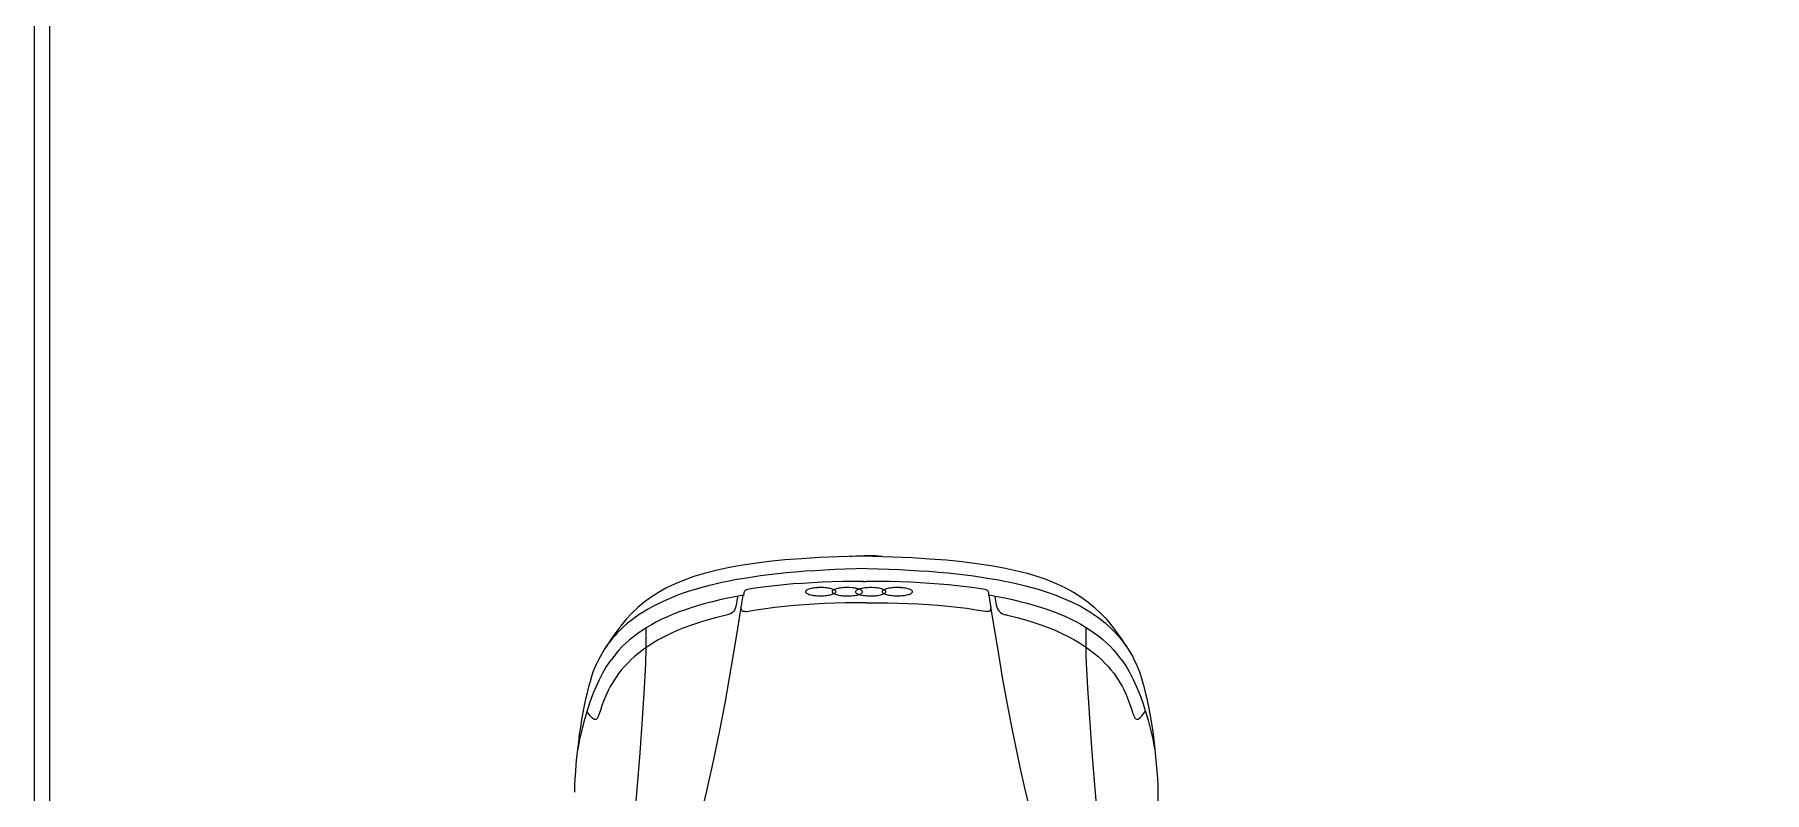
# Model space of a CAD drawing. Header units: millimetres. Extents: x 698 to 3284, y 241 to 3435.
# Drawn here: x 698 to 1265, y 1699 to 1947 of the extents above; entities that cross this region are included whole.
import ezdxf

# ---------------------------------------------------------------- set-up
doc = ezdxf.new("R2010")
doc.units = ezdxf.units.MM
doc.layers.add('Blocks', color=130, linetype='Continuous')

# ---------------------------------------------------------------- blocks, each defined once
blk = doc.blocks.new('A$C2EFE4C6E')
at = {"linetype": 'Continuous'}
for p, q in [((0.6202, 1.8038), (0.6417, 1.8057)), ((0.6417, 1.8057), (0.6626, 1.8072)), ((0.6626, 1.8072), (0.6831, 1.8082)), ((0.6831, 1.8082), (0.7031, 1.8087)), ((0.7036, 1.8087), (1.5338, 1.8087)), ((0.333, 1.7489), (0.3449, 1.7533)), ((0.3449, 1.7533), (0.3577, 1.7577)), ((0.3577, 1.7577), (0.3725, 1.7621)), ((0.3725, 1.7621), (0.3887, 1.7665)), ((0.3887, 1.7665), (0.4059, 1.7709)), ((0.3897, 1.7449), (0.413, 1.7543)), ((0.4059, 1.7709), (0.4249, 1.7753)), ((0.413, 1.7543), (0.4373, 1.7636)), ((0.4249, 1.7753), (0.4445, 1.7793)), ((0.4373, 1.7636), (0.463, 1.7719)), ((0.4445, 1.7793), (0.4864, 1.7871)), ((0.463, 1.7719), (0.4897, 1.7797)), ((0.4754, 1.7616), (0.4635, 1.7704)), ((0.4826, 1.7548), (0.4754, 1.7616)), ((0.4859, 1.7494), (0.4826, 1.7548)), ((0.4864, 1.7871), (0.5311, 1.794)), ((0.4897, 1.7797), (0.5173, 1.7866)), ((0.5173, 1.7866), (0.5459, 1.793)), ((0.5311, 1.794), (0.5769, 1.7994)), ((0.5459, 1.793), (0.5745, 1.7984)), ((0.5769, 1.7994), (0.5988, 1.8018)), ((0.5988, 1.8018), (0.6202, 1.8038)), ((0.2463, 1.6974), (0.2563, 1.7052)), ((0.2477, 1.7004), (0.2701, 1.714)), ((0.2563, 1.7052), (0.2668, 1.7126)), ((0.2668, 1.7126), (0.2772, 1.7199)), ((0.2772, 1.7199), (0.2877, 1.7263)), ((0.2877, 1.7263), (0.2987, 1.7327)), ((0.2987, 1.7327), (0.3101, 1.7381)), ((0.3011, 1.6935), (0.3144, 1.7043)), ((0.3101, 1.7381), (0.3216, 1.7435)), ((0.3144, 1.7043), (0.3301, 1.7145)), ((0.3216, 1.7435), (0.333, 1.7489)), ((0.3301, 1.7145), (0.3482, 1.7249)), ((0.3482, 1.7249), (0.3682, 1.7351)), ((0.3682, 1.7351), (0.3897, 1.7449)), ((0.3787, 1.6964), (0.3882, 1.7018)), ((0.3882, 1.7018), (0.3978, 1.7067)), ((0.3978, 1.7067), (0.4154, 1.715)), ((0.4154, 1.715), (0.4316, 1.7214)), ((0.4316, 1.7214), (0.4459, 1.7263)), ((0.4459, 1.7263), (0.4587, 1.7307)), ((0.4587, 1.7307), (0.4697, 1.7342)), ((0.4697, 1.7342), (0.4778, 1.7376)), ((0.4778, 1.7376), (0.4811, 1.7391)), ((0.4811, 1.7391), (0.4835, 1.741)), ((0.4835, 1.741), (0.4849, 1.743)), ((0.4849, 1.743), (0.4864, 1.7449)), ((0.4864, 1.7469), (0.4859, 1.7494)), ((0.4864, 1.7449), (0.4864, 1.7469)), ((0.1701, 1.6371), (0.1877, 1.6543)), ((0.1825, 1.6297), (0.1996, 1.6513)), ((0.1877, 1.6543), (0.2067, 1.6699)), ((0.1996, 1.6513), (0.2177, 1.6714)), ((0.2067, 1.6699), (0.2267, 1.6856)), ((0.2177, 1.6714), (0.2267, 1.6802)), ((0.2267, 1.6856), (0.2477, 1.7004)), ((0.2267, 1.6802), (0.2368, 1.6891)), ((0.2368, 1.6891), (0.2463, 1.6974)), ((0.2487, 1.6445), (0.2587, 1.6552)), ((0.2587, 1.6552), (0.2687, 1.666)), ((0.2687, 1.666), (0.2792, 1.6758)), ((0.2792, 1.6758), (0.2901, 1.6851)), ((0.2901, 1.6851), (0.3011, 1.6935)), ((0.3087, 1.6401), (0.3192, 1.6508)), ((0.3192, 1.6508), (0.3292, 1.6601)), ((0.3292, 1.6601), (0.3397, 1.6685)), ((0.3397, 1.6685), (0.3496, 1.6768)), ((0.3496, 1.6768), (0.3597, 1.6841)), ((0.3597, 1.6841), (0.3692, 1.6905)), ((0.3692, 1.6905), (0.3787, 1.6964)), ((0.122, 1.5788), (0.1367, 1.5994)), ((0.1367, 1.5994), (0.1529, 1.619)), ((0.151, 1.5797), (0.1663, 1.6057)), ((0.1529, 1.619), (0.1701, 1.6371)), ((0.1663, 1.6057), (0.1825, 1.6297)), ((0.212, 1.593), (0.2206, 1.6067)), ((0.2206, 1.6067), (0.2296, 1.62)), ((0.2296, 1.62), (0.2391, 1.6322)), ((0.2391, 1.6322), (0.2487, 1.6445)), ((0.2687, 1.5901), (0.2787, 1.6038)), ((0.2787, 1.6038), (0.2887, 1.617)), ((0.2887, 1.617), (0.2987, 1.6293)), ((0.2987, 1.6293), (0.3087, 1.6401)), ((0.3935, 1.5994), (0.3554, 1.5974)), ((0.4364, 1.6023), (0.3935, 1.5994)), ((0.4835, 1.6057), (0.4364, 1.6023)), ((0.585, 1.6131), (0.4835, 1.6057)), ((0.695, 1.6219), (0.585, 1.6131)), ((0.8074, 1.6312), (0.695, 1.6219)), ((0.0948, 1.5327), (0.1081, 1.5567)), ((0.1081, 1.5567), (0.122, 1.5788)), ((0.1234, 1.5205), (0.1367, 1.5513)), ((0.1367, 1.5513), (0.151, 1.5797)), ((0.1796, 1.5312), (0.1872, 1.5479)), ((0.1872, 1.5479), (0.1953, 1.5636)), ((0.1953, 1.5636), (0.2034, 1.5788)), ((0.2034, 1.5788), (0.212, 1.593)), ((0.2725, 1.595), (0.2139, 1.595)), ((0.2396, 1.5411), (0.2491, 1.5582)), ((0.2491, 1.5582), (0.2587, 1.5749)), ((0.2587, 1.5749), (0.2687, 1.5901)), ((0.2934, 1.595), (0.2725, 1.595)), ((0.3211, 1.5959), (0.2934, 1.595)), ((0.3554, 1.5974), (0.3211, 1.5959)), ((0.0715, 1.4798), (0.0829, 1.5072)), ((0.0829, 1.5072), (0.0948, 1.5327)), ((0.1105, 1.4876), (0.1167, 1.5043)), ((0.1167, 1.5043), (0.1234, 1.5205)), ((0.1586, 1.4778), (0.1658, 1.4964)), ((0.1658, 1.4964), (0.1724, 1.5141)), ((0.1724, 1.5141), (0.1796, 1.5312)), ((0.2129, 1.4817), (0.2215, 1.5028)), ((0.2215, 1.5028), (0.2306, 1.5224)), ((0.2306, 1.5224), (0.2396, 1.5411)), ((0.0562, 1.4347), (0.061, 1.4503)), ((0.061, 1.4503), (0.0662, 1.4655)), ((0.0662, 1.4655), (0.0715, 1.4798)), ((0.0939, 1.4332), (0.0991, 1.4518)), ((0.0991, 1.4518), (0.1048, 1.47)), ((0.1048, 1.47), (0.1105, 1.4876)), ((0.1463, 1.4391), (0.1524, 1.4587)), ((0.1524, 1.4587), (0.1586, 1.4778)), ((0.1967, 1.4357), (0.2048, 1.4597)), ((0.2048, 1.4597), (0.2129, 1.4817)), ((0.0429, 1.3852), (0.0472, 1.4023)), ((0.0472, 1.4023), (0.0515, 1.419)), ((0.0515, 1.419), (0.0562, 1.4347)), ((0.0791, 1.3729), (0.0838, 1.394)), ((0.0838, 1.394), (0.0886, 1.4136)), ((0.0886, 1.4136), (0.0939, 1.4332)), ((0.13, 1.3754), (0.1353, 1.3974)), ((0.1353, 1.3974), (0.1405, 1.4185)), ((0.1405, 1.4185), (0.1463, 1.4391)), ((0.1825, 1.3842), (0.1896, 1.4106)), ((0.1896, 1.4106), (0.1967, 1.4357)), ((0.6059, 1.393), (0.5616, 1.3837)), ((0.6521, 1.4033), (0.6059, 1.393)), ((0.6998, 1.4136), (0.6521, 1.4033)), ((0.7488, 1.4254), (0.6998, 1.4136)), ((0.0281, 1.3107), (0.0353, 1.3494)), ((0.0353, 1.3494), (0.0429, 1.3852)), ((0.0705, 1.3298), (0.0748, 1.3518)), ((0.0748, 1.3518), (0.0791, 1.3729)), ((0.1205, 1.3293), (0.1248, 1.3528)), ((0.1248, 1.3528), (0.13, 1.3754)), ((0.1682, 1.3391), (0.1715, 1.3435)), ((0.1715, 1.3435), (0.1739, 1.3499)), ((0.1739, 1.3499), (0.1758, 1.3577)), ((0.1758, 1.3562), (0.1825, 1.3842)), ((0.1758, 1.3577), (0.1758, 1.3562)), ((0.3616, 1.3459), (0.293, 1.3347)), ((0.4368, 1.3597), (0.3616, 1.3459)), ((0.5192, 1.3754), (0.4368, 1.3597)), ((0.5616, 1.3837), (0.5192, 1.3754)), ((0.0219, 1.269), (0.0281, 1.3107)), ((0.0629, 1.2832), (0.0667, 1.3067)), ((0.0667, 1.3067), (0.0705, 1.3298)), ((0.0977, 1.2881), (0.0986, 1.2925)), ((0.0986, 1.2925), (0.1, 1.2955)), ((0.1, 1.2955), (0.101, 1.2979)), ((0.101, 1.2979), (0.1024, 1.2999)), ((0.1024, 1.2999), (0.1039, 1.3014)), ((0.1039, 1.3014), (0.1058, 1.3023)), ((0.1058, 1.3023), (0.1091, 1.3033)), ((0.1091, 1.3033), (0.1129, 1.3038)), ((0.1129, 1.3038), (0.1172, 1.3048)), ((0.1158, 1.3028), (0.1153, 1.3038)), ((0.1162, 1.3053), (0.1205, 1.3293)), ((0.1696, 1.3141), (0.1172, 1.3053)), ((0.121, 1.3224), (0.1334, 1.3249)), ((0.1334, 1.3249), (0.1453, 1.3268)), ((0.1453, 1.3268), (0.1558, 1.3298)), ((0.1553, 1.3116), (0.1515, 1.3121)), ((0.1586, 1.3107), (0.1553, 1.3116)), ((0.1558, 1.3298), (0.1601, 1.3322)), ((0.1605, 1.3097), (0.1586, 1.3107)), ((0.1601, 1.3322), (0.1643, 1.3352)), ((0.1601, 1.267), (0.1648, 1.2945)), ((0.1625, 1.3087), (0.1605, 1.3097)), ((0.1634, 1.3077), (0.1625, 1.3087)), ((0.1643, 1.3062), (0.1634, 1.3077)), ((0.1643, 1.3352), (0.1682, 1.3391)), ((0.1648, 1.3038), (0.1643, 1.3062)), ((0.1648, 1.3009), (0.1648, 1.3038)), ((0.1653, 1.2979), (0.1648, 1.3009)), ((0.1648, 1.2945), (0.1653, 1.2979)), ((0.2282, 1.3239), (0.1696, 1.3141)), ((0.293, 1.3347), (0.2282, 1.3239)), ((0.0162, 1.2254), (0.0219, 1.269)), ((0.0562, 1.2342), (0.0596, 1.2592)), ((0.0596, 1.2592), (0.0629, 1.2832)), ((0.0905, 1.2367), (0.0939, 1.2622)), ((0.0939, 1.2622), (0.0977, 1.2867)), ((0.0977, 1.2876), (0.0977, 1.2881)), ((0.0977, 1.2867), (0.0977, 1.2876)), ((0.0977, 1.2867), (0.0977, 1.2867)), ((0.1524, 1.2112), (0.1558, 1.2396)), ((0.1558, 1.2396), (0.1601, 1.267)), ((0.0119, 1.1783), (0.0162, 1.2254)), ((0.0505, 1.1822), (0.0534, 1.2082)), ((0.0534, 1.2082), (0.0562, 1.2342)), ((0.0848, 1.1842), (0.0877, 1.2107)), ((0.0877, 1.2107), (0.0905, 1.2367)), ((0.1491, 1.1827), (0.1524, 1.2112)), ((0.0081, 1.1283), (0.0119, 1.1783)), ((0.0457, 1.1269), (0.0481, 1.1548)), ((0.0481, 1.1548), (0.0505, 1.1822)), ((0.0805, 1.1288), (0.0829, 1.1568)), ((0.0829, 1.1568), (0.0848, 1.1842)), ((0.1444, 1.1244), (0.1467, 1.1538)), ((0.1467, 1.1538), (0.1491, 1.1827)), ((0.0048, 1.0754), (0.0081, 1.1283)), ((0.0419, 1.0685), (0.0439, 1.0979)), ((0.0439, 1.0979), (0.0457, 1.1269)), ((0.0772, 1.0715), (0.0805, 1.1288)), ((0.1415, 1.0641), (0.1424, 1.0945)), ((0.1424, 1.0945), (0.1444, 1.1244)), ((0.0024, 1.019), (0.0048, 1.0754)), ((0.0391, 1.0073), (0.0405, 1.0381)), ((0.0405, 1.0381), (0.0419, 1.0685)), ((0.0753, 1.0107), (0.0772, 1.0715)), ((0.1396, 1.0028), (0.1405, 1.0337)), ((0.1405, 1.0337), (0.1415, 1.0641)), ((0.0015, 0.9857), (0, 0.968)), ((0.0005, 0.9587), (0.0024, 1.019)), ((0.0381, 0.9749), (0.0391, 1.0073)), ((0.0748, 0.947), (0.0753, 1.0107)), ((0.1391, 0.9715), (0.1396, 1.0028)), ((0, 0.968), (0, 0.9342)), ((0, 0.9533), (0.0005, 0.9587)), ((0, 0.9411), (0, 0.9533)), ((0, 0.9249), (0, 0.9411)), ((0, 0.9342), (0.0005, 0.9161)), ((0.0376, 0.9421), (0.0381, 0.9749)), ((0.0376, 0.9421), (0.0381, 0.9092)), ((0.0757, 0.9504), (0.0757, 0.9396)), ((0.0757, 0.9259), (0.0757, 0.9382)), ((0.0757, 0.9323), (0.0757, 0.8999)), ((0.1391, 0.9396), (0.1391, 0.9715)), ((0.1391, 0.9396), (0.1391, 0.9078)), ((0, 0.9087), (0, 0.9249)), ((0.001, 0.8965), (0, 0.9087)), ((0.0005, 0.9161), (0.0024, 0.8558)), ((0.0019, 0.8916), (0.001, 0.8965)), ((0.0381, 0.9092), (0.0396, 0.8769)), ((0.0396, 0.8769), (0.0405, 0.846)), ((0.0757, 0.8999), (0.0762, 0.8686)), ((0.1391, 0.9078), (0.1396, 0.8764)), ((0.1396, 0.8764), (0.1405, 0.8455)), ((0.0024, 0.8558), (0.0048, 0.7994)), ((0.0405, 0.846), (0.0419, 0.8156)), ((0.0762, 0.8686), (0.0772, 0.8381)), ((0.0772, 0.8381), (0.0781, 0.8077)), ((0.1405, 0.8455), (0.1415, 0.8146)), ((0.0048, 0.7994), (0.0081, 0.747)), ((0.0419, 0.8156), (0.0439, 0.7857)), ((0.0439, 0.7857), (0.0457, 0.7573)), ((0.0781, 0.8077), (0.0796, 0.7784)), ((0.0796, 0.7784), (0.0815, 0.7494)), ((0.1415, 0.8146), (0.1434, 0.7842)), ((0.1434, 0.7842), (0.1453, 0.7543)), ((0.0081, 0.747), (0.0119, 0.6965)), ((0.0457, 0.7573), (0.0481, 0.7288)), ((0.0481, 0.7288), (0.0505, 0.7014)), ((0.0815, 0.7494), (0.0834, 0.7215)), ((0.1453, 0.7543), (0.1477, 0.7249)), ((0.1477, 0.7249), (0.1501, 0.696)), ((0.0119, 0.6965), (0.0167, 0.6499)), ((0.0505, 0.7014), (0.0534, 0.6749)), ((0.0534, 0.6749), (0.0562, 0.6494)), ((0.0834, 0.7215), (0.0858, 0.6935)), ((0.0858, 0.6935), (0.0886, 0.6671)), ((0.1501, 0.696), (0.1534, 0.6671)), ((0.0167, 0.6499), (0.0219, 0.6063)), ((0.0562, 0.6494), (0.0596, 0.624)), ((0.0596, 0.624), (0.0629, 0.5999)), ((0.0886, 0.6671), (0.0915, 0.6406)), ((0.0915, 0.6406), (0.0948, 0.6151)), ((0.1534, 0.6671), (0.1572, 0.6391)), ((0.1572, 0.6391), (0.1615, 0.6112)), ((0.0219, 0.6063), (0.0281, 0.5646)), ((0.0629, 0.5999), (0.0667, 0.5764)), ((0.0667, 0.5764), (0.0705, 0.5534)), ((0.0948, 0.6151), (0.0986, 0.5901)), ((0.0986, 0.5901), (0.0996, 0.5857)), ((0.0996, 0.5857), (0.101, 0.5823)), ((0.101, 0.5823), (0.102, 0.5798)), ((0.102, 0.5798), (0.1034, 0.5779)), ((0.1034, 0.5779), (0.1048, 0.5769)), ((0.1048, 0.5769), (0.1067, 0.5759)), ((0.1067, 0.5759), (0.1101, 0.5749)), ((0.1101, 0.5749), (0.1139, 0.5744)), ((0.1139, 0.5744), (0.1181, 0.5735)), ((0.1172, 0.573), (0.1215, 0.549)), ((0.171, 0.5641), (0.1181, 0.573)), ((0.1596, 0.5676), (0.1563, 0.5666)), ((0.1615, 0.5685), (0.1596, 0.5676)), ((0.1615, 0.6112), (0.1663, 0.5838)), ((0.1634, 0.5696), (0.1615, 0.5685)), ((0.1643, 0.5705), (0.1634, 0.5696)), ((0.1653, 0.572), (0.1643, 0.5705)), ((0.1658, 0.5744), (0.1653, 0.572)), ((0.1663, 0.5803), (0.1658, 0.5774)), ((0.1658, 0.5774), (0.1658, 0.5744)), ((0.1663, 0.5838), (0.1663, 0.5803)), ((0.0281, 0.5646), (0.0353, 0.5264)), ((0.0353, 0.5264), (0.0434, 0.4907)), ((0.0705, 0.5534), (0.0748, 0.5313)), ((0.0748, 0.5313), (0.0791, 0.5093)), ((0.1215, 0.549), (0.1258, 0.5254)), ((0.122, 0.5558), (0.1348, 0.5534)), ((0.1258, 0.5254), (0.131, 0.5029)), ((0.1348, 0.5534), (0.1463, 0.5514)), ((0.1463, 0.5514), (0.1567, 0.5485)), ((0.1563, 0.5666), (0.1524, 0.5661)), ((0.1567, 0.5485), (0.1615, 0.5465)), ((0.1615, 0.5465), (0.1658, 0.5436)), ((0.1658, 0.5436), (0.1696, 0.5401)), ((0.1696, 0.5401), (0.1724, 0.5352)), ((0.2291, 0.5544), (0.171, 0.5641)), ((0.1724, 0.5352), (0.1748, 0.5293)), ((0.1748, 0.5293), (0.1767, 0.522)), ((0.1767, 0.522), (0.1834, 0.4941)), ((0.2939, 0.5436), (0.2291, 0.5544)), ((0.363, 0.5323), (0.2939, 0.5436)), ((0.4382, 0.5186), (0.363, 0.5323)), ((0.5202, 0.5029), (0.4382, 0.5186)), ((0.0434, 0.4907), (0.0519, 0.4568)), ((0.0791, 0.5093), (0.0838, 0.4887)), ((0.0838, 0.4887), (0.0891, 0.4686)), ((0.0891, 0.4686), (0.0943, 0.449)), ((0.131, 0.5029), (0.1363, 0.4808)), ((0.1363, 0.4808), (0.1415, 0.4598)), ((0.1834, 0.4941), (0.1906, 0.4671)), ((0.1906, 0.4671), (0.1977, 0.4426)), ((0.6069, 0.4852), (0.5202, 0.5029)), ((0.7002, 0.4647), (0.6069, 0.4852)), ((0.8012, 0.4402), (0.7002, 0.4647)), ((0.0519, 0.4568), (0.0615, 0.4254)), ((0.0615, 0.4254), (0.0719, 0.3965)), ((0.0943, 0.449), (0.0996, 0.4298)), ((0.0996, 0.4298), (0.1053, 0.4117)), ((0.1415, 0.4598), (0.1472, 0.4392)), ((0.1472, 0.4392), (0.1534, 0.4196)), ((0.1534, 0.4196), (0.1601, 0.4005)), ((0.1977, 0.4426), (0.2058, 0.4186)), ((0.2058, 0.4186), (0.2139, 0.396)), ((0.0719, 0.3965), (0.0834, 0.3695)), ((0.0834, 0.3695), (0.0953, 0.3441)), ((0.1053, 0.4117), (0.111, 0.3941)), ((0.111, 0.3941), (0.1172, 0.3769)), ((0.1172, 0.3769), (0.1239, 0.3608)), ((0.1601, 0.4005), (0.1667, 0.3818)), ((0.1667, 0.3818), (0.1734, 0.3642)), ((0.1734, 0.3642), (0.181, 0.347)), ((0.2139, 0.396), (0.2225, 0.3754)), ((0.2225, 0.3754), (0.2315, 0.3554)), ((0.0953, 0.3441), (0.1086, 0.3206)), ((0.1086, 0.3206), (0.1224, 0.2985)), ((0.1239, 0.3608), (0.1305, 0.3451)), ((0.1305, 0.3451), (0.1372, 0.3299)), ((0.1372, 0.3299), (0.1444, 0.3151)), ((0.1444, 0.3151), (0.1515, 0.3009)), ((0.181, 0.347), (0.1886, 0.3303)), ((0.1886, 0.3303), (0.1963, 0.3147)), ((0.1963, 0.3147), (0.2048, 0.2995)), ((0.2315, 0.3554), (0.2406, 0.3367)), ((0.2406, 0.3367), (0.2501, 0.3196)), ((0.2501, 0.3196), (0.2596, 0.3034)), ((0.1224, 0.2985), (0.1377, 0.2779)), ((0.1377, 0.2779), (0.1539, 0.2588)), ((0.1515, 0.3009), (0.1591, 0.2877)), ((0.1539, 0.2588), (0.1706, 0.2407)), ((0.1591, 0.2877), (0.1672, 0.2745)), ((0.1672, 0.2745), (0.1748, 0.2622)), ((0.1748, 0.2622), (0.1834, 0.2505)), ((0.2048, 0.2995), (0.2129, 0.2852)), ((0.2129, 0.2852), (0.222, 0.2715)), ((0.2734, 0.2833), (0.2148, 0.2833)), ((0.222, 0.2715), (0.231, 0.2583)), ((0.231, 0.2583), (0.2406, 0.246)), ((0.2596, 0.3034), (0.2696, 0.2882)), ((0.2696, 0.2882), (0.2796, 0.274)), ((0.3201, 0.2828), (0.2734, 0.2833)), ((0.2796, 0.274), (0.2896, 0.2612)), ((0.2896, 0.2612), (0.2996, 0.249)), ((0.3925, 0.2789), (0.3201, 0.2828)), ((0.4849, 0.2725), (0.3925, 0.2789)), ((0.5864, 0.2652), (0.4849, 0.2725)), ((0.6959, 0.2563), (0.5864, 0.2652)), ((0.1706, 0.2407), (0.1886, 0.224)), ((0.1834, 0.2505), (0.192, 0.2392)), ((0.1886, 0.224), (0.2077, 0.2078)), ((0.192, 0.2392), (0.2006, 0.2279)), ((0.2006, 0.2279), (0.2096, 0.2176)), ((0.2077, 0.2078), (0.2277, 0.1926)), ((0.2096, 0.2176), (0.2186, 0.2078)), ((0.2186, 0.2078), (0.2282, 0.1985)), ((0.2406, 0.246), (0.2501, 0.2338)), ((0.2501, 0.2338), (0.2601, 0.223)), ((0.2601, 0.223), (0.2701, 0.2122)), ((0.2701, 0.2122), (0.2806, 0.2024)), ((0.2996, 0.249), (0.3097, 0.2377)), ((0.3097, 0.2377), (0.3201, 0.2274)), ((0.3201, 0.2274), (0.3301, 0.2181)), ((0.3301, 0.2181), (0.3406, 0.2093)), ((0.3406, 0.2093), (0.3506, 0.2014)), ((0.8088, 0.247), (0.6959, 0.2563)), ((0.2277, 0.1926), (0.2487, 0.1779)), ((0.2282, 0.1985), (0.2377, 0.1897)), ((0.2377, 0.1897), (0.2477, 0.1814)), ((0.2477, 0.1814), (0.2577, 0.1735)), ((0.2487, 0.1779), (0.2711, 0.1642)), ((0.2577, 0.1735), (0.2677, 0.1656)), ((0.2677, 0.1656), (0.2787, 0.1588)), ((0.2787, 0.1588), (0.2892, 0.1519)), ((0.2806, 0.2024), (0.2915, 0.1931)), ((0.2915, 0.1931), (0.3025, 0.1848)), ((0.3025, 0.1848), (0.3158, 0.174)), ((0.3158, 0.174), (0.3316, 0.1637)), ((0.3316, 0.1637), (0.3496, 0.1534)), ((0.3506, 0.2014), (0.3606, 0.1941)), ((0.3606, 0.1941), (0.3701, 0.1877)), ((0.3701, 0.1877), (0.3797, 0.1818)), ((0.3797, 0.1818), (0.3892, 0.1764)), ((0.3892, 0.1764), (0.3987, 0.1715)), ((0.3987, 0.1715), (0.4163, 0.1632)), ((0.4163, 0.1632), (0.4325, 0.1568)), ((0.4325, 0.1568), (0.4468, 0.1514)), ((0.2892, 0.1519), (0.3001, 0.1461)), ((0.3001, 0.1461), (0.3115, 0.1402)), ((0.3115, 0.1402), (0.323, 0.1348)), ((0.323, 0.1348), (0.3344, 0.1294)), ((0.3344, 0.1294), (0.3463, 0.125)), ((0.3463, 0.125), (0.3592, 0.1206)), ((0.3496, 0.1534), (0.3692, 0.1431)), ((0.3592, 0.1206), (0.3739, 0.1162)), ((0.3692, 0.1431), (0.3911, 0.1333)), ((0.3739, 0.1162), (0.3901, 0.1117)), ((0.3901, 0.1117), (0.4073, 0.1073)), ((0.3911, 0.1333), (0.414, 0.124)), ((0.4073, 0.1073), (0.4263, 0.1029)), ((0.414, 0.124), (0.4382, 0.1147)), ((0.4382, 0.1147), (0.464, 0.1064)), ((0.4468, 0.1514), (0.4597, 0.1475)), ((0.4597, 0.1475), (0.4706, 0.1436)), ((0.464, 0.1064), (0.4911, 0.0985)), ((0.4764, 0.1166), (0.4645, 0.1078)), ((0.4706, 0.1436), (0.4787, 0.1407)), ((0.4835, 0.1235), (0.4764, 0.1166)), ((0.4787, 0.1407), (0.4821, 0.1387)), ((0.4821, 0.1387), (0.4844, 0.1372)), ((0.4868, 0.1289), (0.4835, 0.1235)), ((0.4844, 0.1372), (0.4859, 0.1353)), ((0.4859, 0.1353), (0.4873, 0.1333)), ((0.4873, 0.1314), (0.4868, 0.1289)), ((0.4873, 0.1333), (0.4873, 0.1314)), ((0.4263, 0.1029), (0.4459, 0.099)), ((0.4459, 0.099), (0.4664, 0.0951)), ((0.4664, 0.0951), (0.4878, 0.0912)), ((0.4878, 0.0912), (0.5097, 0.0877)), ((0.4911, 0.0985), (0.5183, 0.0917)), ((0.5097, 0.0877), (0.5321, 0.0843)), ((0.5183, 0.0917), (0.5469, 0.0853)), ((0.5321, 0.0843), (0.555, 0.0814)), ((0.5469, 0.0853), (0.5754, 0.0799)), ((0.555, 0.0814), (0.5778, 0.0784)), ((0.5778, 0.0784), (0.5997, 0.076)), ((0.5997, 0.076), (0.6212, 0.074)), ((0.6212, 0.074), (0.6426, 0.0725)), ((0.6426, 0.0725), (0.6636, 0.0711)), ((0.6636, 0.0711), (0.684, 0.0701)), ((0.684, 0.0701), (0.704, 0.0696))]:
    blk.add_line(p, q, dxfattribs=at)
for centre, radius, start, end in [((0.26, 1.0317), 0.1659, 176.7736, 179.8331), ((0.26, 1.0316), 0.1659, 179.8056, 182.8651), ((0.2429, 1.0328), 0.1487, 173.5136, 176.8051), ((0.213, 1.0363), 0.1187, 169.7321, 173.5598), ((0.178, 1.0427), 0.083, 164.9523, 169.8142), ((0.1457, 1.0515), 0.0496, 158.2562, 165.1232), ((0.1224, 1.0611), 0.0243, 147.5973, 158.6621), ((0.1101, 1.069), 0.00969, 128.0258, 148.5427), ((0.1066, 1.0735), 0.00404, 91.6936, 128.2043), ((0.1063, 1.0735), 0.00404, 51.4343, 87.945), ((0.1029, 1.0691), 0.00969, 31.0959, 51.6129), ((0.0905, 1.0612), 0.0243, 20.9766, 32.0413), ((0.0671, 1.0518), 0.0496, 14.5155, 21.3825), ((0.0348, 1.0432), 0.083, 9.8245, 14.6863), ((-0.0003, 1.0369), 0.1187, 6.0789, 9.9066), ((-0.0302, 1.0336), 0.1487, 2.8336, 6.1251), ((-0.0473, 1.0327), 0.1659, 359.8056, 2.8651), ((-0.0473, 1.0326), 0.1659, 356.7736, 359.8331), ((0.2429, 1.0307), 0.1487, 182.8336, 186.1251), ((0.213, 1.0274), 0.1187, 186.0789, 189.9066), ((0.1779, 1.0211), 0.083, 189.8245, 194.6863), ((0.177, 0.9641), 0.0821, 165.3099, 170.2285), ((0.1456, 1.0125), 0.0496, 194.5155, 201.3825), ((0.1451, 0.9726), 0.0491, 158.5435, 165.4812), ((0.122, 0.9818), 0.0242, 147.8016, 158.9475), ((0.1222, 1.0032), 0.0243, 200.9766, 212.0413), ((0.1098, 0.9897), 0.00973, 128.1941, 148.7254), ((0.1098, 0.9953), 0.00969, 211.0959, 231.6129), ((0.1064, 0.9941), 0.00413, 92.1745, 128.333), ((0.1063, 0.9908), 0.00404, 231.4343, 267.945), ((0.1061, 0.9941), 0.00413, 52.3897, 88.5482), ((0.1061, 0.9908), 0.00404, 271.6936, 308.2043), ((0.1027, 0.9896), 0.00973, 31.9972, 52.5285), ((0.1026, 0.9953), 0.00969, 308.0258, 328.5427), ((0.0903, 1.0033), 0.0243, 327.5973, 338.6621), ((0.0906, 0.9816), 0.0242, 21.7752, 32.9211), ((0.067, 1.0128), 0.0496, 338.2562, 345.1232), ((0.0676, 0.9721), 0.0491, 15.2415, 22.1792), ((0.0347, 1.0216), 0.083, 344.9523, 349.8142), ((0.0359, 0.9632), 0.0821, 10.4941, 15.4128), ((-0.0004, 1.0281), 0.1187, 349.7321, 353.5598), ((-0.0302, 1.0316), 0.1487, 353.5136, 356.8051), ((0.2579, 0.9538), 0.1637, 177.2761, 180.3752), ((0.2579, 0.9538), 0.1637, 180.3474, 183.4465), ((0.241, 0.9547), 0.1468, 173.9744, 177.308), ((0.241, 0.9527), 0.1468, 183.4147, 186.7483), ((0.2116, 0.9579), 0.1172, 170.1459, 174.0211), ((0.2116, 0.9491), 0.1172, 186.7016, 190.5768), ((0.1069, 0.9241), 0.00413, 91.4525, 127.6148), ((0.1066, 0.9241), 0.00413, 51.6626, 87.8249), ((0.0014, 0.9566), 0.1172, 6.7016, 10.5768), ((0.0014, 0.9478), 0.1172, 350.1459, 354.0211), ((-0.028, 0.953), 0.1468, 3.4147, 6.7483), ((-0.028, 0.951), 0.1468, 353.9744, 357.308), ((-0.0449, 0.9519), 0.1637, 0.3474, 3.4465), ((-0.0449, 0.9519), 0.1637, 357.2761, 0.3752), ((0.2579, 0.8819), 0.1638, 176.5539, 179.6526), ((0.2579, 0.8818), 0.1638, 179.6248, 182.7235), ((0.241, 0.883), 0.1469, 173.2527, 176.5858), ((0.2116, 0.8866), 0.1173, 169.4246, 173.2993), ((0.1771, 0.9425), 0.0821, 190.4941, 195.4128), ((0.1771, 0.8932), 0.0821, 164.5892, 169.5073), ((0.1454, 0.9336), 0.0491, 195.2415, 202.1792), ((0.1454, 0.9021), 0.0491, 157.8236, 164.7605), ((0.1224, 0.9116), 0.0242, 147.0826, 158.2276), ((0.1224, 0.9241), 0.0242, 201.7752, 212.9211), ((0.1103, 0.9196), 0.00973, 127.4755, 148.0067), ((0.1103, 0.9161), 0.00973, 211.9972, 232.5285), ((0.1069, 0.9116), 0.00413, 232.3897, 268.5482), ((0.1066, 0.9116), 0.00413, 272.1745, 308.333), ((0.1032, 0.9197), 0.00973, 31.2707, 51.8019), ((0.1032, 0.916), 0.00973, 308.1941, 328.7254), ((0.091, 0.9118), 0.0242, 21.0498, 32.1948), ((0.091, 0.9239), 0.0242, 327.8016, 338.9475), ((0.0679, 0.9331), 0.0491, 338.5435, 345.4812), ((0.0679, 0.9025), 0.0491, 14.5169, 21.4538), ((0.036, 0.9416), 0.0821, 345.3099, 350.2285), ((0.036, 0.894), 0.0821, 9.7701, 14.6882), ((0.0014, 0.8879), 0.1173, 5.9781, 9.8528), ((-0.028, 0.8847), 0.1469, 2.6916, 6.0248), ((-0.0449, 0.8837), 0.1638, 356.5539, 359.6526), ((-0.0449, 0.8838), 0.1638, 359.6248, 2.7235), ((0.241, 0.8809), 0.1469, 182.6916, 186.0248), ((0.2116, 0.8777), 0.1173, 185.9781, 189.8528), ((0.213, 0.8083), 0.1187, 170.0934, 173.9211), ((0.177, 0.8716), 0.0821, 189.7701, 194.6882), ((0.1779, 0.8145), 0.083, 165.3137, 170.1755), ((0.1451, 0.8631), 0.0491, 194.5169, 201.4538), ((0.1456, 0.8231), 0.0496, 158.6175, 165.4845), ((0.122, 0.8538), 0.0242, 201.0498, 212.1948), ((0.1222, 0.8325), 0.0243, 147.9587, 159.0234), ((0.1098, 0.8404), 0.00969, 128.3871, 148.9041), ((0.1098, 0.846), 0.00973, 211.2707, 231.8019), ((0.1063, 0.8448), 0.00404, 92.055, 128.5657), ((0.1064, 0.8416), 0.00413, 231.6626, 267.8249), ((0.1061, 0.8448), 0.00404, 51.7957, 88.3064), ((0.1061, 0.8416), 0.00413, 271.4525, 307.6148), ((0.1026, 0.8404), 0.00969, 31.4573, 51.9742), ((0.1027, 0.846), 0.00973, 307.4755, 328.0067), ((0.0903, 0.8324), 0.0243, 21.3379, 32.4027), ((0.0906, 0.854), 0.0242, 327.0826, 338.2276), ((0.067, 0.8229), 0.0496, 14.8768, 21.7438), ((0.0676, 0.8636), 0.0491, 337.8236, 344.7605), ((0.0347, 0.8141), 0.083, 10.1858, 15.0477), ((0.0359, 0.8725), 0.0821, 344.5892, 349.5073), ((-0.0004, 0.8076), 0.1187, 6.4402, 10.2679), ((0.0013, 0.8791), 0.1173, 349.4246, 353.2993), ((-0.028, 0.8826), 0.1469, 353.2527, 356.5858), ((0.26, 0.804), 0.1659, 177.1349, 180.1944), ((0.26, 0.804), 0.1659, 180.1669, 183.2264), ((0.2429, 0.805), 0.1487, 173.8749, 177.1664), ((0.2429, 0.8029), 0.1487, 183.1949, 186.4864), ((0.213, 0.7994), 0.1187, 186.4402, 190.2679), ((0.178, 0.7929), 0.083, 190.1858, 195.0477), ((0.0348, 0.7925), 0.083, 345.3137, 350.1755), ((-0.0003, 0.7987), 0.1187, 350.0934, 353.9211), ((-0.0302, 0.8041), 0.1487, 3.1949, 6.4864), ((-0.0302, 0.802), 0.1487, 353.8749, 357.1664), ((-0.0473, 0.8031), 0.1659, 0.1669, 3.2264), ((-0.0473, 0.803), 0.1659, 357.1349, 0.1944), ((0.1457, 0.7841), 0.0496, 194.8768, 201.7438), ((0.1224, 0.7746), 0.0243, 201.3379, 212.4027), ((0.1101, 0.7666), 0.00969, 211.4573, 231.9742), ((0.1066, 0.7622), 0.00404, 231.7957, 268.3064), ((0.1063, 0.7622), 0.00404, 272.055, 308.5657), ((0.1029, 0.7666), 0.00969, 308.3871, 328.9041), ((0.0905, 0.7745), 0.0243, 327.9587, 339.0234), ((0.0671, 0.7839), 0.0496, 338.6175, 345.4845)]:
    blk.add_arc(centre, radius, start, end, dxfattribs=at)

msp = doc.modelspace()

# ---------------------------------------------------------------- linework, layer by layer
for points in [[(697.68, 3435.19), (3284.39, 3435.19), (3284.39, 240.7), (697.68, 240.7)], [(702.68, 3430.19), (3279.39, 3430.19), (3279.39, 245.7), (702.68, 245.7)]]:
    msp.add_lwpolyline(points, close=True)

# ---------------------------------------------------------------- block references
at = {"layer": 'Blocks', "xscale": 110, "yscale": 110, "zscale": 110, "rotation": 270}
msp.add_blockref('A$C2EFE4C6E', (866.98, 1776.19), dxfattribs=at)

doc.saveas('drawing.dxf')
